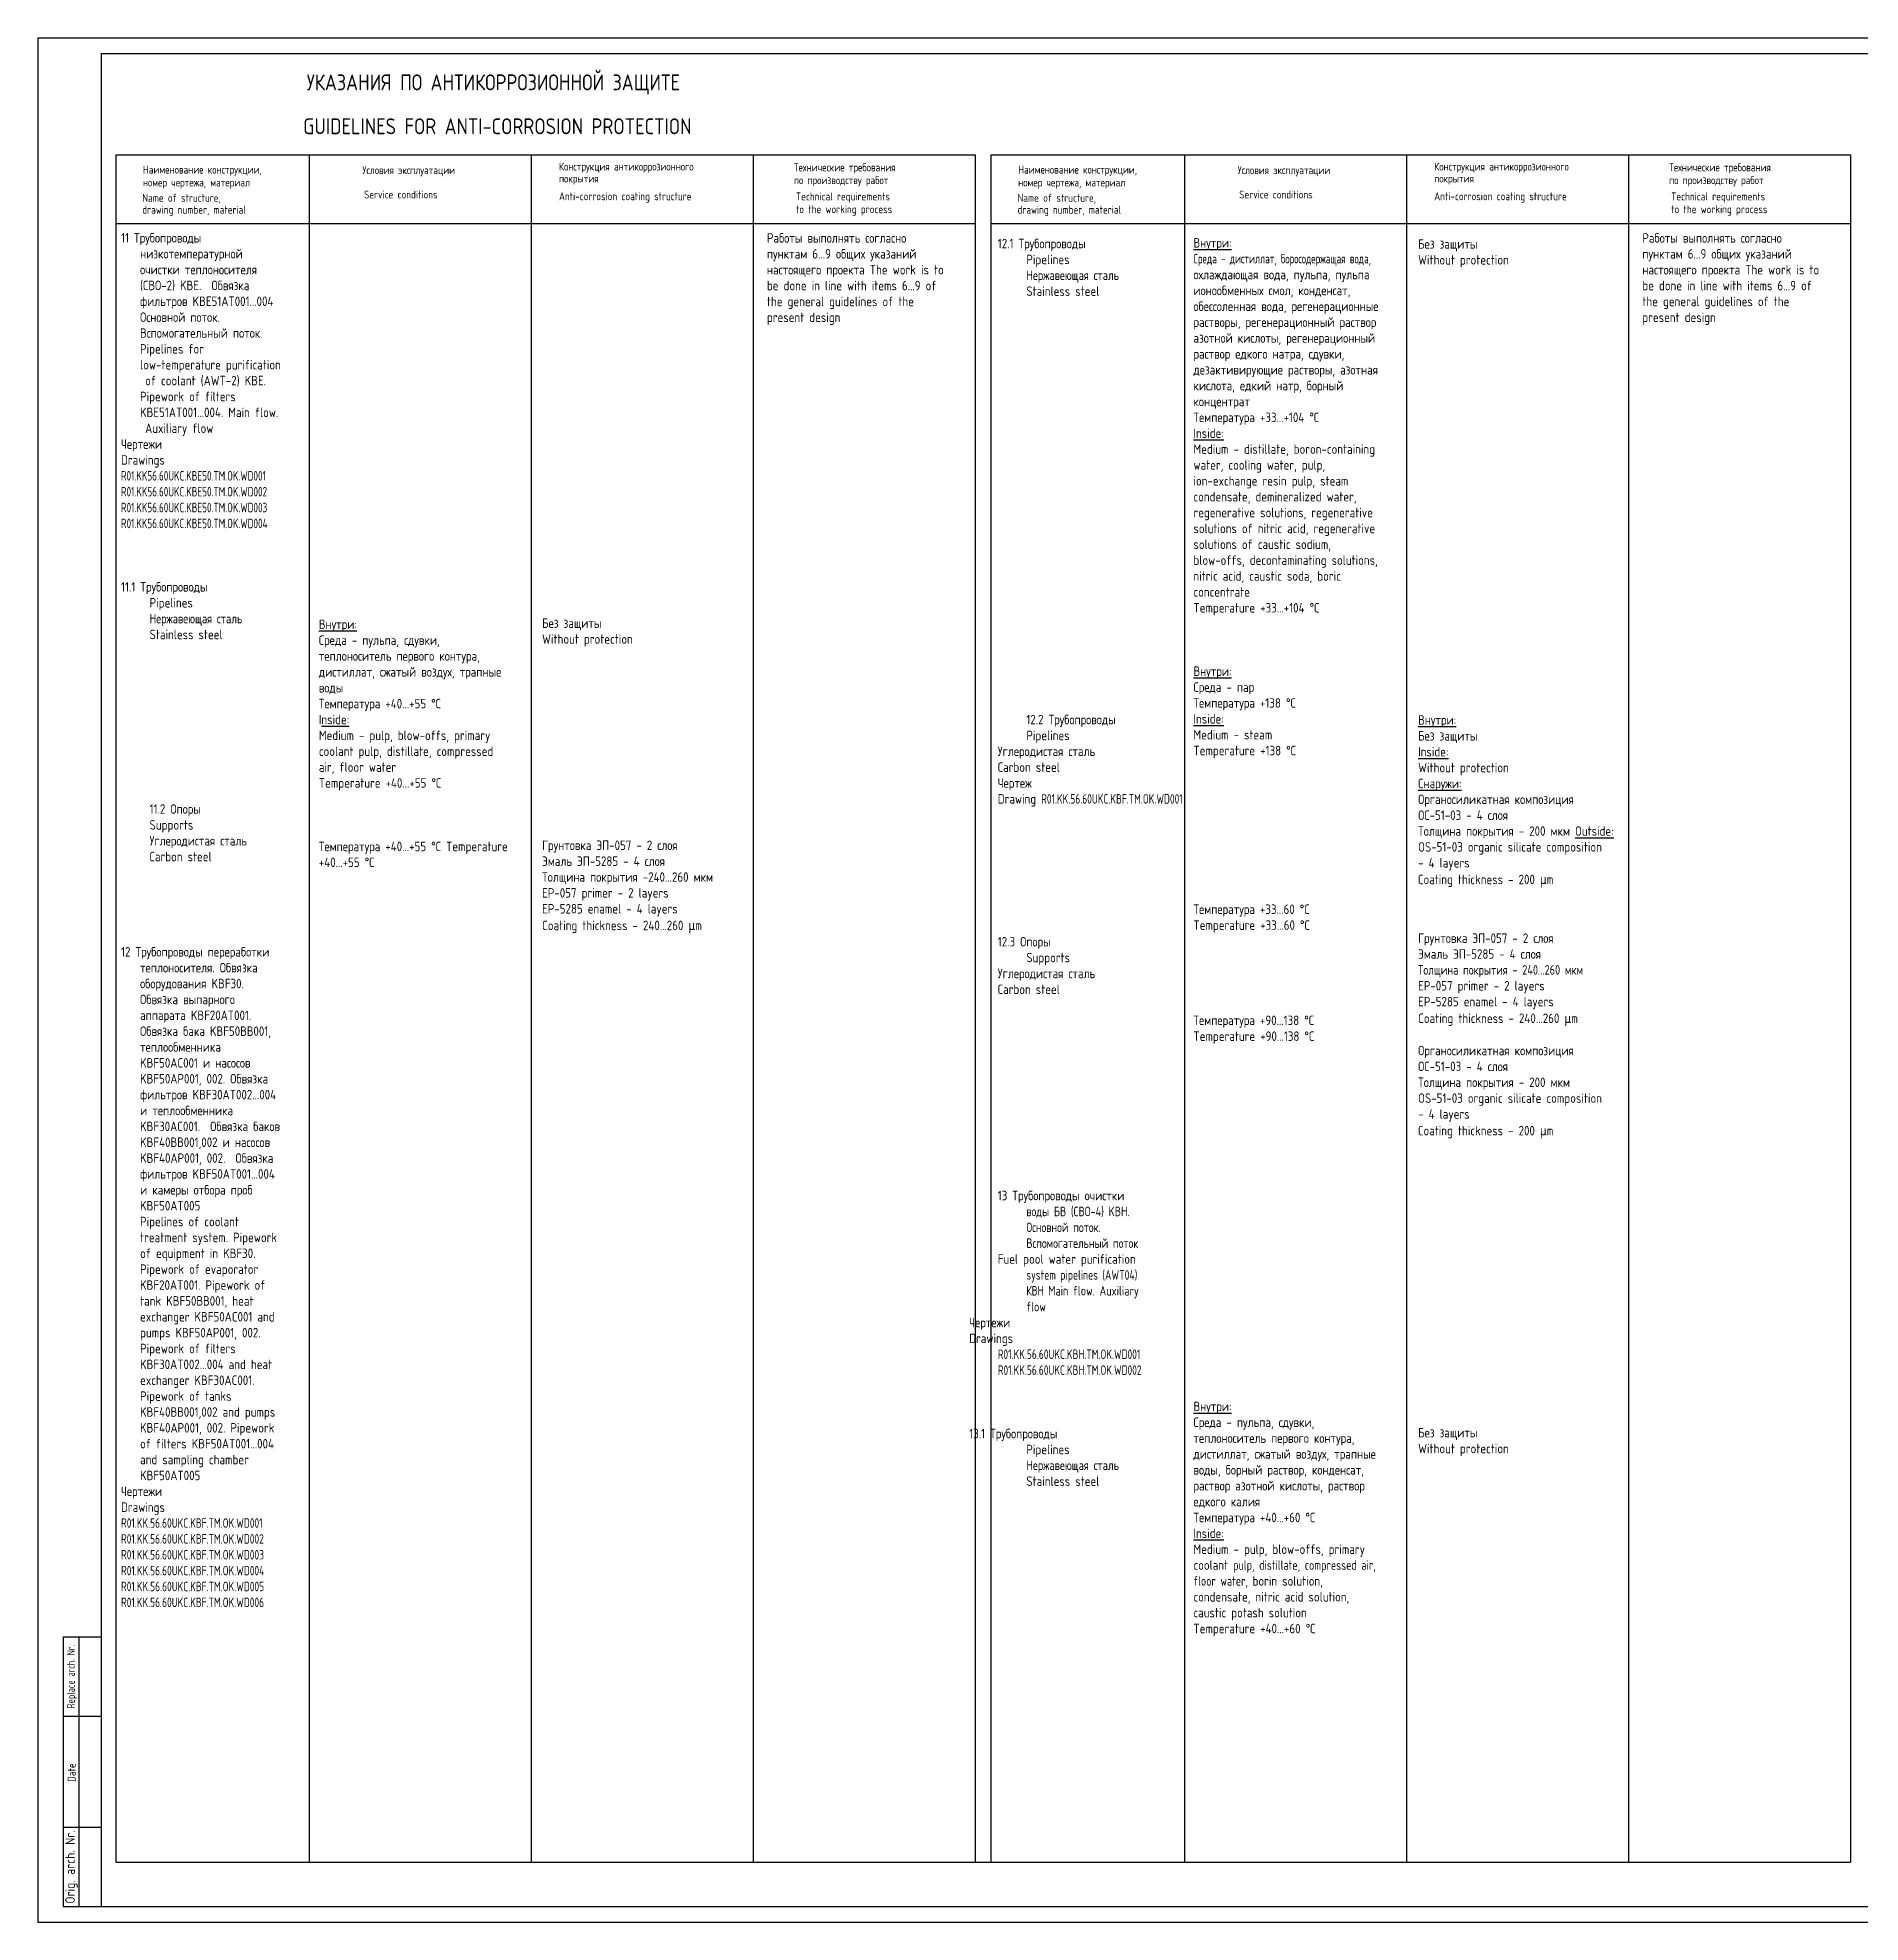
# Model space of a CAD drawing. Extents: x 7237 to 8498, y 2548 to 3142.
# Drawn here: x 7237 to 7812, y 2548 to 3142 of the extents above; entities that cross this region are included whole.
import ezdxf
from ezdxf.enums import TextEntityAlignment as Align

# ---------------------------------------------------------------- set-up
doc = ezdxf.new("R2010")
doc.units = 0
doc.header["$LTSCALE"] = 20
doc.header["$MEASUREMENT"] = 0
doc.layers.get('0').update_dxf_attribs({"linetype": 'CONTINUOUS'})
for name, color, linetype in [('TITUL', 7, 'CONTINUOUS'), ('YELLOW', 2, 'CONTINUOUS'), ('ОСНОВНОЙ', 3, 'CONTINUOUS'), ('ТЕКСТ', 2, 'CONTINUOUS')]:
    doc.layers.add(name, color=color, linetype=linetype)
doc.styles.add('ROMANC', font='romanc.shx', dxfattribs={"width": 0.8})
doc.styles.add('ROMANS', font='romans.shx', dxfattribs={"width": 0.8})

# ---------------------------------------------------------------- blocks, each defined once
blk = doc.blocks.new('stb_kk')
at = {"layer": 'TITUL', "color": 1}
for p, q in [((-12, 85), (-12, 0)), ((-12, 85), (0, 85)), ((-7, 85), (-7, 0)), ((-12, 60), (0, 60)), ((-12, 25), (0, 25)), ((-12, 0), (0, 0))]:
    blk.add_line(p, q, dxfattribs=at)
at = {"layer": 'TITUL', "style": 'ROMANC'}
for s, width, p in [('Replace arch. Nr.', 0.6, (-8.29, 72.45)), ('Date', 0.8, (-8.04, 42.19))]:
    blk.add_text(s, height=2.5, rotation=90, dxfattribs=dict(at, width=width)).set_placement(p, align=Align.CENTER)
at = {"layer": 'TITUL', "style": 'ROMANC', "width": 0.636627}
blk.add_text('Orig. arch. Nr.', height=3, rotation=90, dxfattribs=at).set_placement((-8.29, 0.86), (-8.29, 24.05), align=Align.FIT)
at = {"layer": 'TITUL', "linetype": 'Continuous', "style": 'ROMANS', "width": 0.8, "flags": 8}
for tag, p in [('REP_ARH_NR', (-3.5, 72.5)), ('DATE', (-3.5, 42.5)), ('ARCH_NR', (-3.5, 12.5))]:
    blk.add_attdef(tag, text='', height=3, rotation=90, dxfattribs=at).set_placement(p, align=Align.MIDDLE_CENTER)

msp = doc.modelspace()

# ---------------------------------------------------------------- linework, layer by layer
at = {"layer": 'TITUL'}
for p, q in [((7237.29, 3142.42), (8498.29, 3142.42)), ((7237.29, 3142.42), (7237.29, 2548.42)), ((7237.29, 2548.42), (8498.29, 2548.42))]:
    msp.add_line(p, q, dxfattribs=at)
at = {"layer": 'TITUL', "color": 1}
for p, q in [((7257.29, 3137.42), (8493.29, 3137.42)), ((7257.29, 3137.42), (7257.29, 2553.42)), ((7257.29, 2553.42), (8493.29, 2553.42))]:
    msp.add_line(p, q, dxfattribs=at)
at = {"layer": 'YELLOW', "color": 3}
for p, q in [((7322.88, 3105.47), (7322.88, 2567.38)), ((7392.88, 3105.47), (7392.88, 2567.38)), ((7462.88, 3105.47), (7462.88, 2567.38)), ((7261.88, 2567.38), (7808.8, 2567.38))]:
    msp.add_line(p, q, dxfattribs=at)
at = {"layer": 'ОСНОВНОЙ'}
for p, q in [((7261.88, 3105.47), (7532.88, 3105.47)), ((7261.88, 3105.47), (7261.88, 2567.38)), ((7532.88, 3105.47), (7532.88, 2567.38)), ((7537.8, 3105.47), (7808.8, 3105.47)), ((7537.8, 3105.47), (7537.8, 2567.38)), ((7598.8, 3105.47), (7598.8, 2567.38)), ((7668.8, 3105.47), (7668.8, 2567.38)), ((7738.8, 3105.47), (7738.8, 2567.38)), ((7808.8, 3105.47), (7808.8, 2567.38)), ((7261.88, 3083.83), (7532.88, 3083.83)), ((7537.8, 3083.83), (7808.8, 3083.83))]:
    msp.add_line(p, q, dxfattribs=at)

# ---------------------------------------------------------------- block references
at = {"layer": 'TITUL'}
msp.add_blockref('stb_kk', (7257.29, 2553.42), dxfattribs=at)

# ---------------------------------------------------------------- texts
at = {"color": 2, "linetype": 'Continuous', "ltscale": 5, "insert": (7263.57, 3080.85), "char_height": 3, "width": 55, "attachment_point": 1, "style": 'ROMANS'}
msp.add_mtext('\\pxi-2,l2;11 Трубопроводы низкотемпературной очистки теплоносителя (СВО-2) KBE.  Обвязка фильтров KBE51AT001...004 Основной поток.  Вспомогательный поток.  \\P\\pi0;Pipelines for low-temperature purification  of coolant (AWT-2) KBE. Pipework of filters KBE51AT001...004. Main flow.  Auxiliary flow \\P\\pl0;Чертежи \\PDrawings {\\W0.67;\\PR01.KK56.60UKC.KBE50.TM.OK.WD001 \\PR01.KK56.60UKC.KBE50.TM.OK.WD002 \\PR01.KK56.60UKC.KBE50.TM.OK.WD003 \\PR01.KK56.60UKC.KBE50.TM.OK.WD004 }\\P\\P\\P\\P11.1 Трубопроводы   \\P\\pi3;Pipelines {\\W0.758;   \\P\\pi0;Нержавеющая сталь }  \\PStainless steel \\P\\P\\P\\P\\P\\P\\P\\P\\P\\P\\P11.2 Опоры   \\PSupports    \\PУглеродистая сталь   \\PСarbon steel \\P\\P\\P\\P\\P\\P\\pi-2,l2;12 Трубопроводы переработки теплоносителя. Обвязка оборудования KBF30. Обвязка выпарного аппарата KBF20AT001. Обвязка бака KBF50ВВ001, теплообменника KBF50AC001 и насосов KBF50AP001, 002. Обвязка фильтров KBF30AT002...004 и теплообменника KBF30AC001.  Обвязка баков KBF40ВВ001,002 и насосов KBF40AP001, 002.  Обвязка фильтров KBF50AT001...004 и камеры отбора проб KBF50AT005 \\P\\pi0;Pipelines of coolant treatment system. Pipework of equipment in KBF30. Pipework of evaporator KBF20AT001. Pipework of tank KBF50ВВ001, heat exchanger KBF50AC001 and pumps KBF50AP001, 002. Pipework of filters KBF30AT002...004 and heat exchanger KBF30AC001. Pipework of tanks KBF40ВВ001,002 and pumps KBF40AP001, 002. Pipework of filters KBF50AT001...004 and sampling chamber KBF50AT005 \\P\\pl0;Чертежи \\PDrawings {\\W0.69;\\PR01.KK.56.60UKC.KBF.TM.OK.WD001 \\PR01.KK.56.60UKC.KBF.TM.OK.WD002 \\PR01.KK.56.60UKC.KBF.TM.OK.WD003 \\PR01.KK.56.60UKC.KBF.TM.OK.WD004 \\PR01.KK.56.60UKC.KBF.TM.OK.WD005 \\PR01.KK.56.60UKC.KBF.TM.OK.WD006}', dxfattribs=at)
at = {"layer": 'YELLOW', "style": 'ROMANS', "width": 0.8}
for s, p in [('drawing number, material', (7270.27, 3086.96)), ('Name of structure,', (7270.27, 3090.7)), ('Service conditions  ', (7340.17, 3091.75)), ('drawing number, material', (7546.19, 3086.96)), ('Name of structure,', (7546.19, 3090.7)), ('Service conditions  ', (7616.08, 3091.75))]:
    msp.add_text(s, height=2.5, dxfattribs=at).set_placement(p)
at = {"layer": 'YELLOW', "color": 2, "linetype": 'Continuous', "ltscale": 5, "char_height": 3, "attachment_point": 1, "style": 'ROMANS'}
for s, insert, width in [('\\W0.8000;Работы выполнять согласно пунктам 6...9 общих указаний настоящего проекта The work is to be done in line with items 6...9 of the general guidelines of the present design', (7467.17, 3080.8), 60.6446), ('12.1 Трубопроводы   \\P\\pxi3;Pipelines {\\W0.758;   \\P\\pi0;Нержавеющая сталь }  \\PStainless steel \\P\\P\\P\\P\\P\\P\\P\\P\\P\\P\\P\\P\\P\\P\\P\\P\\P\\P\\P\\P\\P\\P\\P\\P\\P\\P\\P12.2 Трубопроводы   \\P\\pi3;Pipelines \\P\\pi0;Углеродистая сталь     \\PСarbon steel \\PЧертеж \\PDrawing {\\W0.69;R01.KK.56.60UKC.KBF.TM.OK.WD001 }\\P\\P\\P\\P\\P\\P\\P\\P\\P12.3 Опоры   \\P\\pi3;Supports    \\P\\pi0;Углеродистая сталь   \\PСarbon steel \\P\\P\\P\\P\\pi-3,l3;\\P\\P\\P\\P\\P\\P\\P\\P\\P13 Трубопроводы очистки  {\\W0.7463;  воды БВ (СВО-4) KBH. Основной поток.   Вспомогательный поток \\P\\pi0;}Fuel pool water purification  {\\W0.7062;system pipelines (AWT04) КВН \\W0.7463;Main flow. Auxiliary flow }\\P\\pl0;Чертежи \\PDrawings {\\W0.69;R01.KK.56.60UKC.KBH.TM.OK.WD001 R01.KK.56.60UKC.KBH.TM.OK.WD002 }\\P\\P\\P\\P13.1 Трубопроводы   \\P\\pi3;Pipelines {\\W0.758;   \\P\\pi0;Нержавеющая сталь }  \\PStainless steel', (7539.96, 3079.04), 55), ('{\\LВнутри: }\\P{\\W0.67;Среда - дистиллат, боросодержащая вода, }охлаждающая вода, пульпа, пульпа ионообменных смол, конденсат, обессоленная вода, регенерационные растворы, регенерационный раствор азотной кислоты, регенерационный раствор едкого натра, сдувки, дезактивирующие растворы, азотная кислота, едкий натр, борный концентрат \\PТемпература +33...+104 °С \\P{\\LInside: }\\PMedium - distillate, boron-containing water, cooling water, pulp, ion-exchange resin pulp, steam condensate, demineralized water, regenerative solutions, regenerative solutions of nitric acid, regenerative solutions of caustic sodium, blow-offs, decontaminating solutions, nitric acid, caustic soda, boric concentrate \\PTemperature +33...+104 °С \\P\\P\\P{\\L\\PВнутри:} \\PСреда - пар \\PТемпература +138 °С \\P{\\LInside: }\\PMedium - steam \\PTemperature +138 °С \\P\\P\\P\\P\\P\\P\\P\\P\\P\\PТемпература +33...60 °С \\PTemperature +33...60 °С \\P\\P\\P\\P\\P\\PТемпература +90...138 °С \\PTemperature +90...138 °С \\P\\P\\P\\P\\P\\P\\P\\P\\P\\P\\P\\P\\P\\P\\P\\P\\P\\P\\P{\\H1.33333x;\\P}\\P\\P{\\L\\PВнутри: }\\PСреда - пульпа, сдувки, теплоноситель первого контура, дистиллат, сжатый воздух, трапные воды, борный раствор, конденсат, раствор азотной кислоты, раствор едкого калия \\PТемпература +40...+60 °С \\P{\\LInside: \\P}Medium - pulp, blow-offs, primary coolant {\\W0.7338;pulp, distillate, compressed air, floor water, }borin solution, condensate, nitric acid solution, caustic potash solution \\PTemperature +40...+60 °С', (7601.64, 3079.27), 65), ('Без защиты \\PWithout protection \\P\\P\\P\\P\\P\\P\\P\\P\\P\\P\\P\\P\\P\\P\\P\\P\\P\\P\\P\\P\\P\\P\\P\\P\\P\\P\\P\\P\\P{\\LВнутри: }\\PБез защиты \\P{\\LInside: }\\PWithout protection \\P{\\LСнаружи:} \\PОрганосиликатная композиция ОС-51-03 - 4 слоя \\PТолщина покрытия - 200 мкм {\\LOutside: }\\POS-51-03 organic silicate composition - 4 layers \\PСoating thickness - 200 {\\H1.08333x;\\C256;µ\\H0.92308x;\\W0.7;\\C2;m} \\P\\P\\P{\\H0.66667x;\\P}Грунтовка ЭП-057 - 2 слоя \\PЭмаль ЭП-5285 - 4 слоя {\\W0.75;\\PТолщина покрытия - 240...260 мкм }\\PEP-057 primer - 2 layers \\PEP-5285 enamel - 4 layers \\PCoating thickness - 240...260 {\\H1.08333x;\\C256;µ\\H0.92308x;\\W0.7;\\C2;m}   \\P\\PОрганосиликатная композиция ОС-51-03 - 4 слоя \\PТолщина покрытия - 200 мкм \\POS-51-03 organic silicate composition - 4 layers \\PСoating thickness - 200 {\\H1.08333x;\\C256;µ\\H0.92308x;\\W0.7;\\C2;m \\P\\P}\\P\\P\\P\\P\\P\\P\\P\\P\\P\\P\\P\\P\\P\\P\\P\\P\\PБез защиты \\PWithout protection', (7672.47, 3078.91), 66), ('\\W0.8000;Работы выполнять согласно пунктам 6...9 общих указаний настоящего проекта The work is to be done in line with items 6...9 of the general guidelines of the present design', (7743.15, 3080.8), 60.6446), ('\\P\\P\\P\\P\\P\\P\\P\\P\\P\\P\\P\\P\\P\\P\\P{\\H1.33333x;\\P}\\P\\P\\P{\\L\\P\\P\\P\\P\\PВнутри: }\\PСреда - пульпа, сдувки, теплоноситель первого контура, дистиллат, сжатый воздух, трапные воды \\PТемпература +40...+55 °С \\PI{\\Lnside: }\\PMedium - pulp, blow-offs, primary coolant pulp, distillate, compressed air, floor water \\PTemperature +40...+55 °С \\P\\P\\P\\PТемпература +40...+55 °С Temperature +40...+55 °С', (7325.92, 3080.73), 65), ('\\P\\P\\P\\P\\P\\P\\P\\P\\P\\P\\P\\P\\P\\P\\P\\P{\\H1.33333x;\\P}\\P\\P\\P\\P\\P\\P\\PБез защиты \\PWithout protection \\P\\P\\P\\P\\P\\P\\P\\P\\P\\P\\P\\P\\PГрунтовка ЭП-057 - 2 слоя \\PЭмаль ЭП-5285 - 4 слоя \\PТолщина покрытия -240...260 мкм EP-057 primer - 2 layers \\PEP-5285 enamel - 4 layers \\PCoating thickness - 240...260 {\\H1.08333x;\\C256;µ\\H0.92308x;\\W0.7;\\C2;m}', (7396.31, 3081.09), 65)]:
    msp.add_mtext(s, dxfattribs=dict(at, insert=insert, width=width))
at = {"layer": 'ОСНОВНОЙ', "style": 'ROMANS', "width": 0.8}
for s, p in [('УКАЗАНИЯ ПО АНТИКОРРОЗИОННОЙ ЗАЩИТЕ', (7322.11, 3125.85)), ('GUIDELINES FOR ANTI-CORROSION PROTECTION', (7320.99, 3112))]:
    msp.add_text(s, height=5, dxfattribs=at).set_placement(p)
at = {"layer": 'ТЕКСТ', "style": 'ROMANS', "width": 0.8}
for s, p in [('Наименование конструкции,', (7270.47, 3099.59)), ('Условия эксплуатации  ', (7339.66, 3099.44)), ('Конструкция антикоррозионного', (7401.64, 3100.55)), ('Технические требования', (7475.68, 3100.31)), ('Наименование конструкции,', (7546.39, 3099.59)), ('Условия эксплуатации  ', (7615.57, 3099.44)), ('Конструкция антикоррозионного', (7677.55, 3100.55)), ('Технические требования', (7751.6, 3100.31)), ('номер чертежа, материал', (7270.47, 3095.53)), ('покрытия', (7401.64, 3096.81)), ('по производству работ', (7475.68, 3096.26)), ('номер чертежа, материал', (7546.39, 3095.53)), ('покрытия', (7677.55, 3096.81)), ('по производству работ', (7751.6, 3096.26)), ('Anti-corrosion coating structure', (7401.64, 3091.18)), ('to the working process', (7476.32, 3087.1)), ('Technical requirements ', (7476.32, 3091.14)), ('Anti-corrosion coating structure', (7677.55, 3091.18)), ('to the working process', (7752.23, 3087.1)), ('Technical requirements ', (7752.23, 3091.14))]:
    msp.add_text(s, height=2.5, dxfattribs=at).set_placement(p)

doc.saveas('drawing.dxf')
